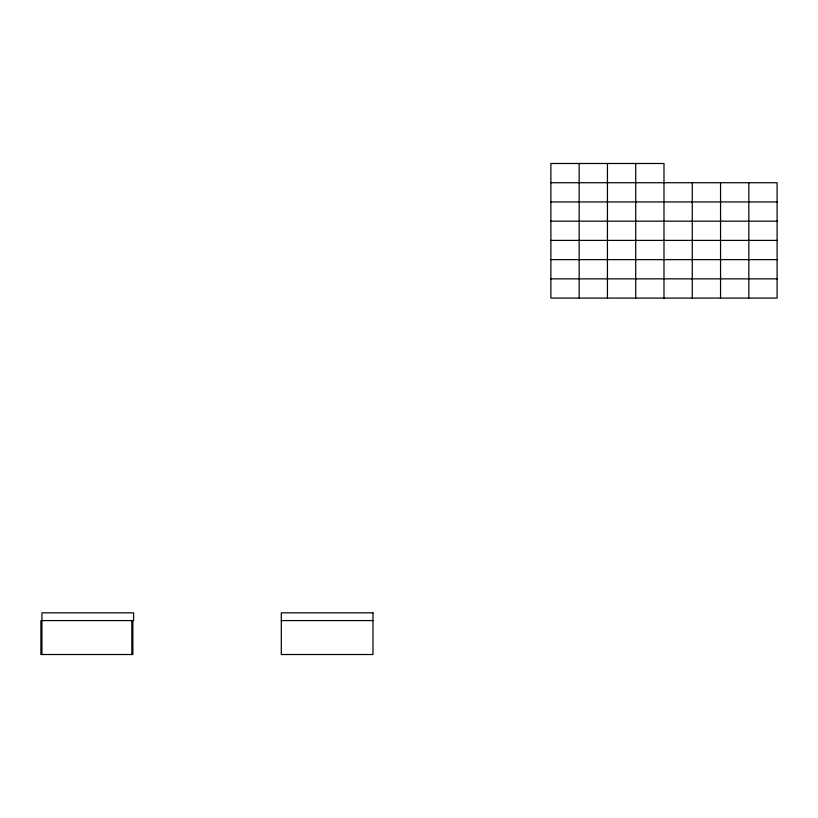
<?xml version="1.0" encoding="UTF-8"?>
<svg xmlns="http://www.w3.org/2000/svg" width="818" height="818" viewBox="0 0 818 818"><rect width="100%" height="100%" fill="white"/><g stroke="black" fill="none" stroke-linecap="round" stroke-linejoin="round"><path stroke-width="1.23" d="M550.882 182.721L777.1 182.721L777.1 298.089L550.882 298.089L550.882 163.488L663.991 163.488L663.991 298.089M550.882 201.944L777.1 201.944M550.882 221.177L777.1 221.177M550.882 240.4L777.1 240.4M550.882 259.633L777.1 259.633M550.882 278.856L777.1 278.856M281.31 620.576L372.988 620.576M748.828 182.721L748.828 298.089M720.546 182.721L720.546 298.089M692.273 182.721L692.273 298.089M635.719 163.488L635.719 298.089M607.437 163.488L607.437 298.089M579.164 163.488L579.164 298.089M132.853 620.576L132.853 654.512L40.9 654.512L40.9 620.576L133.59 620.576L133.59 612.835L41.922 612.835L41.922 654.512M131.841 620.576L131.841 654.512M372.988 612.835L281.31 612.835L281.31 654.512L372.988 654.512L372.988 612.835"/></g></svg>
